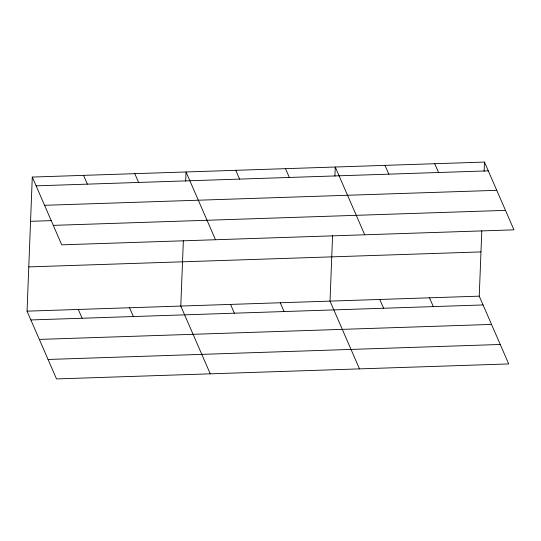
<?xml version="1.0" encoding="UTF-8"?>
<svg xmlns="http://www.w3.org/2000/svg" width="541" height="541" viewBox="0 0 541 541"><rect width="100%" height="100%" fill="white"/><g stroke="black" fill="none" stroke-linecap="round" stroke-linejoin="round"><path stroke-width="0.81" d="M481.794 230.804L479.245 296.164L508.716 363.937L56.521 378.93L27.05 311.156L32.284 177.063L484.479 162.07L513.95 229.844L61.755 244.836L32.284 177.063M183.352 240.698L180.795 306.057L210.266 373.831M185.671 181.147L186.036 171.964L215.501 239.737M332.573 235.754L330.017 301.114L359.488 368.888M334.899 176.204L335.258 167.02L364.729 234.794M484.121 171.254L484.479 162.07M36.105 185.847L488.3 170.855M44.572 205.31L496.766 190.324M30.56 221.31L51.564 220.613M53.288 225.367L505.483 210.375M28.781 266.902L480.969 251.917M27.05 311.156L479.245 296.164M30.871 319.941L483.066 304.948M39.331 339.403L491.526 324.417M48.054 359.461L500.249 344.475M434.741 163.72L438.562 172.505M384.996 165.37L388.817 174.155M429.5 297.814L433.321 306.598M379.762 299.464L383.583 308.248M285.513 168.664L289.334 177.448M235.775 170.314L239.595 179.098M280.279 302.764L284.099 311.548M230.54 304.407L234.354 313.192M134.783 173.661L138.604 182.445M83.537 175.358L87.358 184.143M129.549 307.755L133.37 316.539M78.296 309.459L82.117 318.243"/></g></svg>
